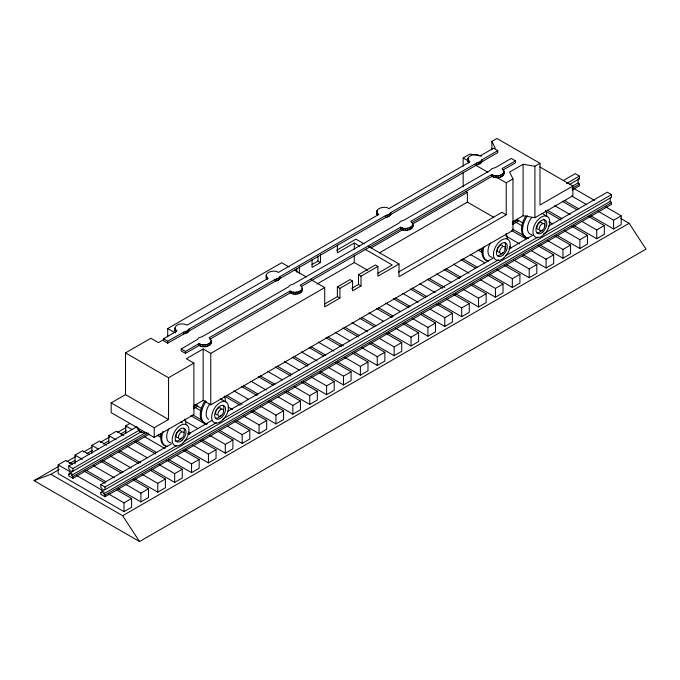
<?xml version="1.0" encoding="UTF-8"?>
<svg xmlns="http://www.w3.org/2000/svg" width="680" height="680" viewBox="0 0 680 680"><rect width="100%" height="100%" fill="white"/><g stroke="black" fill="none" stroke-linecap="round" stroke-linejoin="round"><path stroke-width="1.02" d="M174.905 328.032C176.281 323.161 183.345 323.161 187.127 325.108L268.166 278.324C261.622 272.977 274.337 268.898 278.298 272.476L378.751 214.481C372.207 209.134 384.923 205.054 388.875 208.632L469.914 161.849C463.369 156.502 476.085 152.422 480.046 156L493.552 148.197L497.769 150.637L497.769 152.583L481.95 161.721L480.046 163.795L476.833 164.866L390.728 214.574L388.875 216.427L385.671 217.498L280.151 278.418L278.298 280.271L275.085 281.341L188.981 331.05L187.127 332.911L183.915 333.982L167.714 343.145L163.489 340.705L163.489 338.759L176.995 330.956L175.856 330.098L174.905 328.032L175.143 331.05L175.856 332.052L175.856 330.098M174.905 329.987L175.143 328.916M515.5 160.871L511.275 158.431L495.456 167.569L491.861 168.666L490.008 170.519L403.903 220.235L400.699 221.306L398.846 223.159L293.326 284.078L290.113 285.149L288.26 287.002L202.156 336.71L198.942 337.781L197.089 339.635L181.22 348.993L181.22 350.94L185.444 353.379L198.942 345.576C202.674 347.429 208.352 347.429 210.928 343.723L210.928 339.635L209.075 337.781L290.113 290.998C294.075 294.567 306.782 290.488 300.245 285.149L400.699 227.154C404.651 230.724 417.367 226.644 410.822 221.306L491.861 174.513C495.822 178.092 508.538 174.012 501.993 168.666L515.5 160.871L515.5 162.817L502.894 170.094M210.928 343.723L211.174 340.705M209.984 339.201L290.113 292.944C294.236 295.35 303.305 294.457 302.345 288.074M377.613 213.622L377.613 215.569L376.652 213.503L376.89 210.486M301.155 286.569L400.699 229.1C404.812 231.506 413.882 230.613 412.921 224.23M468.775 160.99L468.775 162.936L467.815 160.871L468.061 157.853M411.74 222.725L491.861 176.469C495.983 178.874 505.053 177.973 504.092 171.589M163.489 338.759L167.714 341.19L183.915 332.027L187.127 330.956L188.981 329.103L275.085 279.395L278.298 278.324L280.151 276.471L385.671 215.552L388.875 214.481L390.728 212.627L476.833 162.911L480.046 161.849L481.95 159.774L497.769 150.637M181.22 348.993L185.444 351.424L198.942 343.629C202.674 345.482 208.352 345.482 210.928 341.776M125.502 352.886L168.555 377.749L168.555 419.466L125.502 394.604L125.502 352.886L150.832 338.266L158.431 342.652L163.761 339.575M167.714 336.923L167.714 328.525L281.673 262.726L289 266.959M463.165 166.201L463.165 157.947L469.914 154.045L481.729 156M491.861 149.779L491.861 141.372L496.927 138.448L539.979 163.31L539.979 205.029L572.9 186.014L572.9 195.763L534.913 217.694L523.098 215.747L512.287 221.986M312.06 264.486L317.968 261.069L320.501 262.531L320.501 254.736M336.685 250.266L355.954 239.139L364.2 243.899M320.501 262.531L312.06 267.41L312.06 259.607M359.695 246.168L354.272 243.041L337.382 252.79L337.382 244.987M371.17 247.902L403.24 229.381M412.403 224.094L467.381 192.355L467.381 202.105L379.423 252.883M496.137 176.987L506.209 182.801L506.209 214.769L399.007 276.666L399.007 263.993L377.901 276.182L377.901 266.433L361.021 276.182L361.021 285.923L352.58 290.802L352.58 281.052L339.915 288.363L339.915 298.112L324.725 306.884L324.725 287.58L210.766 353.379L203.167 348.993L186.286 358.734L193.885 363.12L193.885 414.587L154.207 437.495L111.154 412.641L111.154 402.892L125.502 394.604M539.979 163.31L534.913 166.234L523.098 164.28L509.592 172.082L512.966 178.899L512.966 230.367L210.766 404.846L203.167 400.452L193.392 406.096M316.965 284.07L354.272 262.531L367.837 270.368M168.555 377.749L193.885 363.12M506.209 182.801L512.966 178.899M324.87 303.875L337.382 296.65L337.382 286.9L350.047 279.591L352.58 281.052M351.738 288.363L358.488 284.461L358.488 274.72L375.368 264.971L377.901 266.433M378.037 273.181L392.258 264.971L365.118 249.305M116.977 490.034L131.614 498.483L131.614 507.254L124.015 511.64L58.174 473.629L58.174 464.856L65.773 460.471L72.173 464.168M75.055 463.879L75.055 455.107L82.654 450.721L89.054 454.418M91.936 453.16L91.936 445.358L99.535 440.971L106.853 445.196M108.817 443.411L108.817 435.616L116.416 431.23L123.734 435.455M125.706 433.661L125.706 425.867L129.922 423.427M620.84 218.526L629.119 223.303L646 249.135L139.519 541.552L34 480.633L58.82 466.302M67.091 461.524L75.361 456.748M83.64 451.971L91.91 447.193M100.181 442.416L109.378 437.113M117.648 432.335L125.919 427.558M398.454 272.111L501.993 212.339L506.209 214.769M34 480.633L50.881 474.291L59.151 469.514M69.266 463.675L74.783 460.496M86.734 453.594L92.251 450.415M103.275 444.04L108.791 440.861M120.743 433.959L126.259 430.772M149.243 434.205L72.947 478.261L68.722 475.821L68.722 474.113L69.989 474.317L69.989 470.016L68.722 468.758L68.722 466.072L136.748 426.802M563.261 180.557L575.203 173.655L579.428 176.094L579.428 178.772L569.313 184.612M68.722 466.072L72.947 468.512L139.128 430.304M566.559 183.523L579.428 176.094M72.947 478.261L72.947 476.552L71.68 475.286L71.68 470.993L72.947 471.189L141.882 431.392M68.722 474.113L70.559 473.05M71.68 475.286L146.132 432.301M572.645 186.056L578.162 182.877L578.162 179.435M111.154 402.892L154.207 427.745L168.555 419.466M72.947 476.552L148.316 433.032M193.358 407.031L197.038 404.906M512.329 222.878L517.837 219.691M572.075 188.385L579.428 184.135L578.162 182.877M193.358 408.74L197.956 406.079M512.329 224.587L518.763 220.873M572.075 190.085L579.428 185.844L579.428 184.135M610.24 197.956L610.24 201.391L611.507 202.657L611.507 204.365L105.026 496.774L100.802 494.343L100.802 492.635L102.068 492.83L102.068 488.537L100.802 487.271L100.802 484.594L171.581 443.725M188.122 434.18L212.024 420.376M227.655 411.357L493.306 257.983M508.929 248.965L532.831 235.161M548.454 226.143L607.283 192.177L611.507 194.616L611.507 197.293L105.026 489.71L103.759 489.515L103.759 493.808L105.026 495.074L105.026 496.774M100.802 484.594L105.026 487.033L176.724 445.638M184.076 441.388L216.248 422.815M222.683 419.101L498.44 259.887M505.792 255.646L537.965 237.074M543.481 233.886L611.507 194.616M100.802 492.635L102.638 491.572M103.759 493.808L610.24 201.391M105.026 495.074L611.507 202.657M108.468 493.892L124.015 502.868L131.614 498.483M126.268 484.679L140.896 493.119L148.495 488.733L148.495 497.505L140.896 501.891L118.04 488.699M142.231 474.402L157.777 483.378L165.376 478.992L165.376 487.764L157.777 492.15L134.92 478.95M159.12 464.652L174.667 473.629L182.257 469.242L182.257 478.014L174.667 482.4L151.802 469.2M176.91 455.43L191.547 463.879L199.146 459.493L199.146 468.265L191.547 472.651L168.682 459.45M192.882 445.162L208.429 454.129L216.028 449.743L216.028 458.515L208.429 462.91L185.564 449.71M209.763 435.412L225.309 444.388L232.908 440.002L232.908 448.774L225.309 453.16L202.453 439.96M227.562 426.19L242.19 434.639L249.79 430.253L249.79 439.025L242.19 443.411L219.334 430.21M243.533 415.913L259.08 424.889L266.671 420.503L266.671 429.275L259.08 433.661L236.215 420.461M260.414 406.173L275.961 415.149L283.56 410.762L283.56 419.534L275.961 423.921L253.096 410.72M278.214 396.95L292.842 405.399L300.441 401.013L300.441 409.785L292.842 414.171L269.977 400.971M294.176 386.673L309.723 395.649L317.322 391.263L317.322 400.036L309.723 404.421L286.866 391.221M311.066 376.924L326.604 385.9L334.203 381.514L334.203 390.286L326.604 394.672L303.748 381.48M328.856 367.71L343.493 376.159L351.084 371.773L351.084 380.545L343.493 384.931L320.628 371.73M344.828 357.433L360.375 366.409L367.974 362.024L367.974 370.796L360.375 375.181L337.51 361.981M361.709 347.684L377.255 356.66L384.854 352.274L384.854 361.046L377.255 365.432L354.39 352.231M379.508 338.47L394.137 346.911L401.736 342.524L401.736 351.305L394.137 355.691L371.28 342.49M395.479 328.194L411.026 337.17L418.616 332.784L418.616 341.555L411.026 345.942L388.161 332.741M412.361 318.444L427.907 327.42L435.506 323.034L435.506 331.806L427.907 336.192L405.042 322.991M430.159 309.221L444.788 317.671L452.387 313.284L452.387 322.056L444.788 326.442L421.923 313.25M446.123 298.953L461.669 307.929L469.268 303.543L469.268 312.315L461.669 316.701L438.804 303.501M463.004 289.204L478.55 298.18L486.149 293.794L486.149 302.566L478.55 306.952L455.693 293.751M480.802 279.981L495.44 288.43L503.03 284.045L503.03 292.817L495.44 297.202L472.575 284.002M496.774 269.705L512.321 278.681L519.919 274.295L519.919 283.067L512.321 287.453L489.456 274.261M513.655 259.964L529.202 268.94L536.8 264.554L536.8 273.326L529.202 277.712L506.337 264.512M531.454 250.742L546.082 259.19L553.682 254.804L553.682 263.576L546.082 267.962L523.226 254.762M547.417 240.465L562.963 249.441L570.562 245.055L570.562 253.827L562.963 258.213L540.107 245.012M564.307 230.724L579.853 239.691L587.443 235.305L587.443 244.086L579.853 248.472L556.988 235.272M582.097 221.501L596.734 229.95L604.333 225.565L604.333 234.337L596.734 238.723L573.869 225.522M598.068 211.225L613.615 220.201L621.214 215.815L621.214 224.587L613.615 228.973L590.75 215.772M50.881 474.291L122.638 515.721L629.119 223.303M578.162 178.577L579.428 178.772M539.928 166.982L572.9 186.014M574.575 188.887L594.694 200.506M605.667 206.839L621.214 215.815M571.548 195.917L586.177 204.365M564.23 200.464L578.867 208.913M562.266 201.271L576.895 209.72M588.787 216.589L604.333 225.565M554.667 205.657L570.214 214.633M463.165 157.947L467.738 160.59M475.073 164.823L487.892 172.227M547.349 210.214L561.986 218.654M545.377 211.021L560.923 219.997M571.897 226.338L587.443 235.305M541.815 213.325L547.307 216.495A11.892 6.868 -60 0 1 543.533 234.915A11.892 6.868 -60 0 1 533.231 228.973A11.892 6.868 -60 0 1 547.307 216.495M548.76 221.748L552.415 223.856M555.016 236.079L570.562 245.055M516.902 219.555L523.175 223.176M465.698 191.377L467.381 192.355M515.414 221.986L522.733 226.21M467.381 202.105L493.799 217.353M512.669 229.177L525.47 236.572M511.615 230.52L526.244 238.96M538.135 245.828L553.682 254.804M505.844 235.96L519.562 243.882M509.507 246.84L511.335 247.902M522.163 256.105L536.8 264.554M479.817 249.203L482.562 250.784M477.853 250.01L482.426 252.654M504.373 265.319L519.919 274.295M470.254 254.397L484.883 262.846M462.935 258.944L477.564 267.393M460.963 259.76L475.6 268.209M487.483 275.069L503.03 284.045M453.373 264.146L468.919 273.122M446.054 268.694L460.683 277.142M444.083 269.51L459.629 278.477M470.602 284.818L486.149 293.794M436.483 273.896L451.12 282.336M429.173 278.443L444.72 287.419M427.201 279.25L442.748 288.226M453.721 294.567L469.268 303.543M368.781 246.542L399.007 263.993M419.602 283.637L435.149 292.613M412.284 288.184L426.921 296.633M410.32 289L424.949 297.449M436.84 304.308L452.387 313.284M402.721 293.386L418.268 302.362M358.488 274.72L361.021 276.182M395.403 297.933L410.04 306.382M393.44 298.75L408.986 307.725M420.869 314.585L435.506 323.034M358.488 284.461L361.021 285.923M385.841 303.135L400.469 311.584M378.522 307.683L393.15 316.132M376.55 308.49L392.096 317.466M403.07 323.808L418.616 332.784M337.382 286.9L339.915 288.363M368.959 312.876L383.588 321.325M294.5 270.13L306.399 277.006M310.981 279.65L324.725 287.58M337.382 296.65L339.915 298.112M361.641 317.433L376.269 325.873M359.669 318.24L374.306 326.689M386.189 333.557L401.736 342.524M352.07 322.626L367.616 331.602M344.76 327.173L359.388 335.623M342.788 327.99L358.334 336.966M369.308 343.298L384.854 352.274M335.189 332.375L349.826 340.825M327.87 336.923L343.417 345.899M325.907 337.739L341.453 346.715M352.427 353.048L367.974 362.024M318.308 342.125L333.854 351.101M310.99 346.673L325.626 355.122M309.026 347.48L323.654 355.929M335.546 362.797L351.084 371.773M301.427 351.866L316.974 360.842M294.108 356.422L308.737 364.863M292.137 357.229L307.683 366.205M319.575 373.074L334.203 381.514M284.546 361.615L299.175 370.065M277.227 366.163L291.856 374.612M275.255 366.979L290.802 375.955M301.775 382.287L317.322 391.263M267.656 371.365L282.293 379.814M260.346 375.912L274.975 384.361M258.375 376.728L273.003 385.169M284.894 392.037L300.441 401.013M167.714 328.525L175.312 332.911M250.775 381.115L266.322 390.091M243.457 385.662L258.094 394.111M241.494 386.469L257.04 395.445M268.014 401.786L283.56 410.762M233.894 390.855L248.523 399.304M226.576 395.403L242.123 404.379M224.604 396.219L240.15 405.195M251.124 411.527L266.671 420.503M226.024 401.982A11.892 6.868 -60 0 0 211.956 414.46A11.892 6.868 -60 0 0 222.258 420.401A11.892 6.868 -60 0 0 226.024 401.982L220.541 398.811A11.892 6.868 -60 0 1 221.875 400.052M227.987 406.938L232.56 409.581M234.243 421.277L249.79 430.253M194.726 404.532L201.892 408.663M194.642 407.184L201.042 410.881M192.814 414.902L201.96 420.18M190.842 415.709L206.388 424.685M218.28 431.553L232.908 440.002M185.07 421.158L197.88 428.545M188.734 432.038L190.561 433.092M187.68 433.381L189.507 434.435M200.481 440.767L216.028 449.743M159.043 434.392L161.789 435.982M157.08 435.208L160.735 437.317M183.6 450.517L199.146 459.493M125.706 425.867L132.107 429.565M144.908 436.951L165.028 448.57M136.68 440.971L156.799 452.591M134.708 441.787L155.737 453.934M166.71 460.267L182.257 469.242M108.817 435.616L116.135 439.841M127.109 446.173L147.228 457.785M119.791 450.721L140.828 462.867M118.736 452.064L138.856 463.675M149.829 470.016L165.376 478.992M91.936 445.358L98.337 449.055M110.228 455.923L131.257 468.061M102.909 460.471L123.029 472.081M100.946 461.278L121.057 472.897M132.948 479.757L148.495 488.733M75.055 455.107L82.373 459.331M93.347 465.664L114.376 477.81M86.028 470.22L106.148 481.831M84.056 471.027L105.094 483.174M58.174 464.856L70.057 471.716M76.466 475.413L102.068 490.195M266.067 275.4L266.313 278.418L267.027 279.421L267.027 277.466M122.638 515.721L139.519 541.552M491.861 141.372L495.236 148.197M504.092 173.544L503.846 170.519M412.921 226.176L412.675 223.159M613.615 220.201L613.615 228.973M596.734 229.95L596.734 238.723M579.853 239.691L579.853 248.472M562.963 249.441L562.963 258.213M546.082 259.19L546.082 267.962M534.913 166.234L534.913 217.694M529.202 268.94L529.202 277.712M523.098 164.28L523.098 215.747M512.321 278.681L512.321 287.453M503.846 172.66L503.846 174.615M503.132 173.663L503.132 175.61M501.993 174.513L501.993 176.469M500.506 175.177L500.506 177.123M498.78 175.584L498.78 177.54M496.927 175.729L496.927 177.675M495.44 288.43L495.44 297.202M495.074 175.584L495.074 177.54M493.348 175.177L493.348 177.123M491.861 174.513L491.861 176.469M481.95 159.774L481.95 161.721M481.185 160.99L481.185 162.936M480.046 161.849L480.046 163.795M478.558 162.503L478.558 164.45M478.55 298.18L478.55 306.952M476.833 162.911L476.833 164.866M468.061 159.987L468.061 161.942M467.815 158.924L467.815 160.871M463.165 172.388L463.165 186.821M461.669 307.929L461.669 316.701M444.788 317.671L444.788 326.442M427.907 327.42L427.907 336.192M412.675 225.301L412.675 227.248M411.961 226.296L411.961 228.242M411.026 337.17L411.026 345.942M410.822 227.154L410.822 229.1M409.343 227.808L409.343 229.755M407.618 228.225L407.618 230.172M405.764 228.361L405.764 230.307M403.903 228.225L403.903 230.172M402.177 227.808L402.177 229.755M400.699 227.154L400.699 229.1M394.137 346.911L394.137 355.691M390.728 212.627L390.728 214.574M390.014 213.622L390.014 215.569M388.875 214.481L388.875 216.427M387.396 215.135L387.396 217.09M385.671 215.552L385.671 217.498M377.255 356.66L377.255 365.432M376.89 212.627L376.89 214.574M376.652 211.556L376.652 213.503M360.375 366.409L360.375 375.181M354.272 243.041L354.272 249.195M354.272 255.349L354.272 262.531M343.493 376.159L343.493 384.931M326.604 385.9L326.604 394.672M317.968 256.199L317.968 261.069M309.723 395.649L309.723 404.421M302.099 289.144L302.099 291.091M301.385 290.139L301.385 292.085M300.245 290.998L300.245 292.944M299.396 266.917L299.396 273.743M298.758 291.652L298.758 293.599M297.032 292.069L297.032 294.015M296.863 268.379L296.863 272.28M295.179 292.204L295.179 294.159M293.326 292.069L293.326 294.015M292.842 405.399L292.842 414.171M291.601 291.652L291.601 293.599M290.113 290.998L290.113 292.944M280.151 276.471L280.151 278.418M279.438 277.466L279.438 279.421M278.298 278.324L278.298 280.271M276.811 278.978L276.811 280.933M275.961 415.149L275.961 423.921M275.085 279.395L275.085 281.341M266.313 276.471L266.313 278.418M259.08 424.889L259.08 433.661M242.19 434.639L242.19 443.411M225.309 444.388L225.309 453.16M210.766 353.379L210.766 404.846M210.214 342.771L210.214 344.726M209.075 343.629L209.075 345.576M208.429 454.129L208.429 462.91M207.595 344.284L207.595 346.239M205.862 344.7L205.862 346.647M204.008 344.837L204.008 346.791M203.167 348.993L203.167 400.452M202.156 344.7L202.156 346.647M200.43 344.284L200.43 346.239M198.942 343.629L198.942 345.576M191.547 463.879L191.547 472.651M188.981 329.103L188.981 331.05M188.267 330.098L188.267 332.052M187.127 330.956L187.127 332.911M185.648 331.619L185.648 333.565M185.444 351.424L185.444 353.379M183.915 332.027L183.915 333.982M175.143 329.103L175.143 331.05M174.667 473.629L174.667 482.4M167.714 341.19L167.714 343.145M157.777 483.378L157.777 492.15M154.207 427.745L154.207 437.495M140.896 493.119L140.896 501.891M124.015 502.868L124.015 511.64M105.026 487.033L105.026 489.71M72.947 468.512L72.947 471.189M166.77 446.165A17.068 9.86 -60 0 1 161.143 433.729M184.756 418.982A17.068 9.86 -60 0 1 185.886 424.218M166.897 446.607A17.068 9.86 -60 0 1 162.996 431.273M181.033 421.625A11.892 6.868 -60 0 1 182.368 422.858M170.884 442.756A11.892 6.868 -60 0 1 169.142 428.485M178.16 437.648A3.944 2.278 -60 0 1 176.91 432.973A3.944 2.278 -60 0 1 181.577 431.724M183.583 428.264A7.675 4.437 -60 0 1 184.127 432.709M181.602 437.979A7.675 4.437 -60 0 1 175.041 440.767M146.387 432.497A17.068 9.86 -60 0 1 137.844 427.567M141.576 432.055A17.068 9.86 -60 0 1 136.833 426.98M205.394 423.215A17.068 9.86 -60 0 1 205.215 400.613M224.264 396.176A17.068 9.86 -60 0 1 225.394 401.412M207.29 423.938A17.068 9.86 -60 0 1 206.227 401.2M208.641 419.416A11.892 6.868 -60 0 1 209.771 403.945M216.996 414.902A3.944 2.278 -60 0 1 216.691 409.734A3.944 2.278 -60 0 1 221.085 408.918M223.091 405.458A7.675 4.437 -60 0 1 223.635 409.904M221.102 415.166A7.675 4.437 -60 0 1 215.67 418.302M488.053 260.67A17.068 9.86 -60 0 1 482.426 248.243M506.039 233.495A17.068 9.86 -60 0 1 507.169 238.731M488.18 261.12A17.068 9.86 -60 0 1 483.947 246.806M492.159 257.269A11.892 6.868 -60 0 1 490.416 242.998M499.443 252.152A3.944 2.278 -60 0 1 497.947 247.945A3.944 2.278 -60 0 1 502.579 245.616M504.866 242.777A7.675 4.437 -60 0 1 504.866 249.05M502.877 252.493A7.675 4.437 -60 0 1 497.445 255.621M527.553 237.864A17.068 9.86 -60 0 1 525.997 215.866M545.547 210.681A17.068 9.86 -60 0 1 546.678 215.925M528.564 238.45A17.068 9.86 -60 0 1 527.51 215.713M531.667 234.464A11.892 6.868 -60 0 1 531.667 217.643M538.271 229.415A3.944 2.278 -60 0 1 537.973 224.238A3.944 2.278 -60 0 1 542.368 223.431M543.507 219.164A7.675 4.437 -60 0 1 544.374 226.236M541.076 231.064A7.675 4.437 -60 0 1 536.953 232.815M181.721 438.498A4.046 2.337 -60 0 0 183.464 432.14A4.046 2.337 -60 0 0 178.585 435.897A4.046 2.337 -60 0 0 181.721 438.498M182.75 443.215A11.892 6.868 -60 0 0 186.516 424.787A11.892 6.868 -60 0 0 172.448 437.265A11.892 6.868 -60 0 0 182.75 443.215M181.976 440.334A7.675 4.437 -60 0 0 184.416 428.442A7.675 4.437 -60 0 0 175.329 436.492A7.675 4.437 -60 0 0 181.976 440.334M221.229 415.684A4.046 2.337 -60 0 0 222.972 409.334A4.046 2.337 -60 0 0 218.084 413.083A4.046 2.337 -60 0 0 221.229 415.684M221.484 417.528A7.675 4.437 -60 0 0 223.916 405.628A7.675 4.437 -60 0 0 214.829 413.686A7.675 4.437 -60 0 0 221.484 417.528M503.004 253.011A4.046 2.337 -60 0 0 504.747 246.653A4.046 2.337 -60 0 0 499.86 250.41A4.046 2.337 -60 0 0 503.004 253.011M504.024 257.728A11.892 6.868 -60 0 0 507.798 239.3A11.892 6.868 -60 0 0 493.731 251.778A11.892 6.868 -60 0 0 504.024 257.728M503.26 254.847A7.675 4.437 -60 0 0 505.69 242.947A7.675 4.437 -60 0 0 496.604 251.005A7.675 4.437 -60 0 0 503.26 254.847M542.512 230.197A4.046 2.337 -60 0 0 544.246 223.839A4.046 2.337 -60 0 0 539.367 227.596A4.046 2.337 -60 0 0 542.512 230.197M542.759 232.042A7.675 4.437 -60 0 0 545.198 220.142A7.675 4.437 -60 0 0 536.112 228.2A7.675 4.437 -60 0 0 542.759 232.042"/></g></svg>
